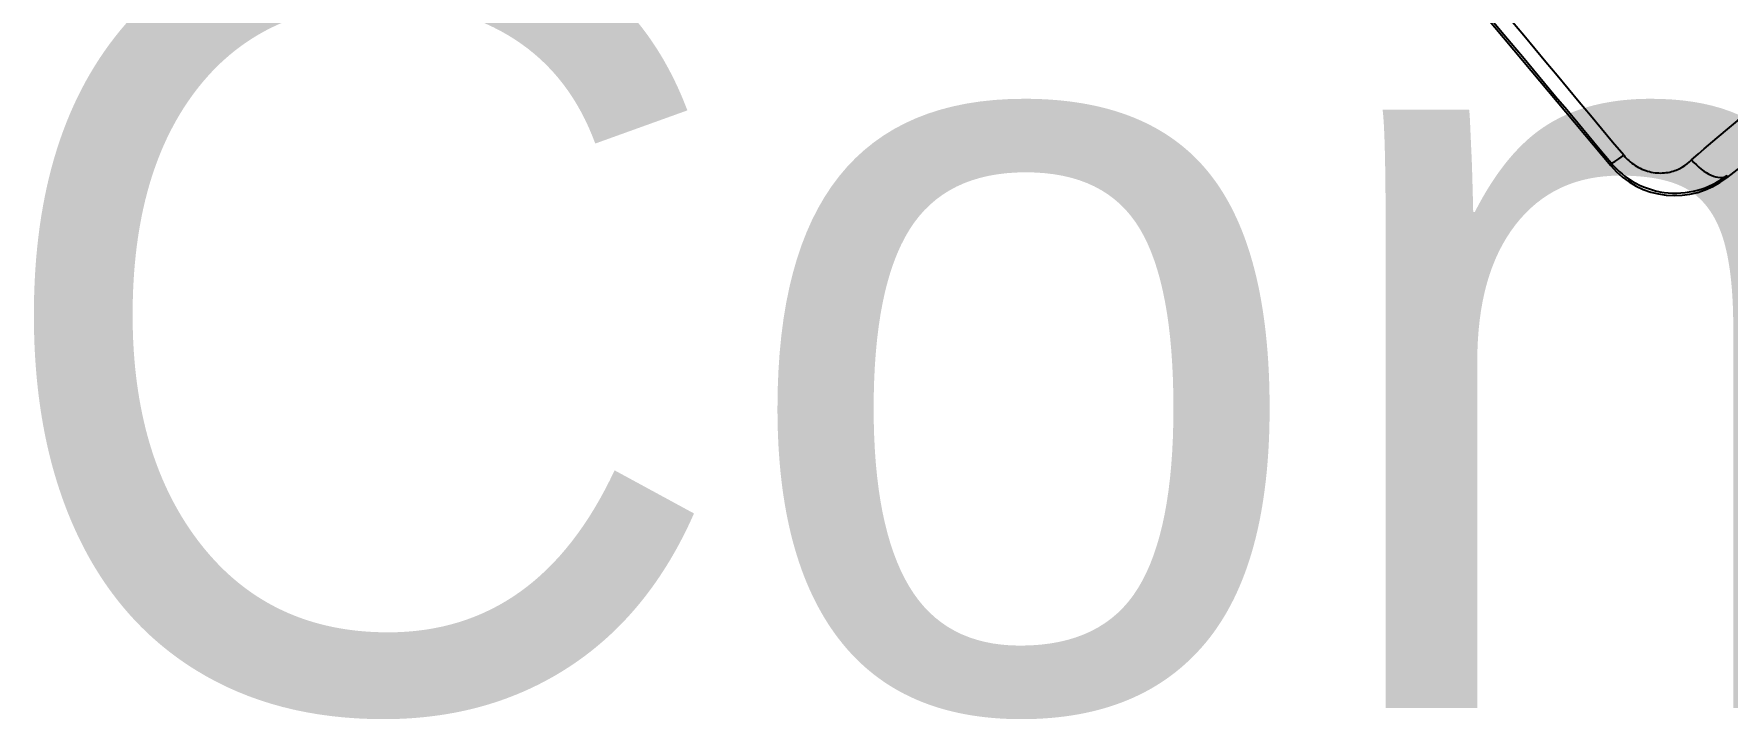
# Model space of a CAD drawing. Extents: x 741 to 1339, y 725 to 848.
# Drawn here: x 1102.716 to 1103.237, y 786.416 to 786.627 of the extents above; entities that cross this region are included whole.
import ezdxf

# ---------------------------------------------------------------- set-up
doc = ezdxf.new("R2010")
doc.units = 0
doc.header["$MEASUREMENT"] = 0
doc.linetypes.add('CONTINU', pattern=[0])
for name, color, linetype in [('Lay Out', 31, 'CONTINUOUS'), ('PAREDES', 7, 'CONTINUOUS'), ('PENA-008', 8, 'CONTINUOUS'), ('Textos', 7, 'CONTINUOUS')]:
    doc.layers.add(name, color=color, linetype=linetype)
doc.styles.add('PADRAO MK', font='AVGARDN.TTF')

# ---------------------------------------------------------------- blocks, each defined once
blk = doc.blocks.new('A$C12870BC7')
at = {"layer": 'Lay Out', "linetype": 'CONTINU', "ltscale": 0.6}
for p, q in [((1.39464, 1.51604), (1.39668, 1.56982)), ((1.39415, 1.51656), (1.39464, 1.51604)), ((1.19847, 1.49104), (1.36882, 1.49104))]:
    blk.add_line(p, q, dxfattribs=at)
for points in [[(1.38343, 1.51125), (1.38337, 1.51296), (1.38334, 1.5141), (1.38332, 1.51639), (1.3833, 1.52169), (1.38327, 1.53816), (1.38327, 1.54938), (1.3833, 1.55502), (1.38334, 1.56065), (1.38342, 1.56626), (1.38352, 1.57184)], [(1.36826, 1.49161), (1.36942, 1.49164), (1.37061, 1.49172), (1.37181, 1.49185), (1.37303, 1.49205), (1.37426, 1.49231), (1.37549, 1.49263), (1.37671, 1.49302), (1.37792, 1.49347), (1.37912, 1.49399), (1.38029, 1.49457), (1.38144, 1.49521), (1.38256, 1.49591), (1.38364, 1.49666), (1.38468, 1.49747), (1.38567, 1.49833), (1.38662, 1.49924), (1.38752, 1.50019), (1.38836, 1.50118), (1.38915, 1.50221), (1.38989, 1.50327), (1.39057, 1.50436), (1.39119, 1.50548), (1.39175, 1.50661), (1.39225, 1.50776), (1.39269, 1.50893), (1.39307, 1.5101), (1.3934, 1.51128), (1.39366, 1.51247), (1.39387, 1.51365), (1.39402, 1.51482), (1.39412, 1.51598), (1.39415, 1.51656)], [(1.36894, 1.49612), (1.3695, 1.49613), (1.37007, 1.49616), (1.37064, 1.49621), (1.37122, 1.49628), (1.3718, 1.49638), (1.37238, 1.4965), (1.37297, 1.49664), (1.37355, 1.49681), (1.37413, 1.497), (1.3747, 1.49722), (1.37526, 1.49746), (1.37581, 1.49772), (1.37635, 1.498), (1.37688, 1.49831), (1.37739, 1.49863), (1.37789, 1.49898), (1.37836, 1.49934), (1.37882, 1.49972), (1.37926, 1.50011), (1.37968, 1.50052), (1.38008, 1.50095), (1.38046, 1.50138), (1.38081, 1.50183), (1.38114, 1.50228), (1.38145, 1.50275), (1.38173, 1.50322), (1.382, 1.50369), (1.38223, 1.50417), (1.38245, 1.50465), (1.38264, 1.50514), (1.38281, 1.50563), (1.38309, 1.5066), (1.38329, 1.50756), (1.38342, 1.50851), (1.38348, 1.50945), (1.38348, 1.51036), (1.38343, 1.51125)]]:
    blk.add_lwpolyline(points, dxfattribs=at)
for centre, radius, start, end in [((1.1515, -139.20793), 140.6997, 89.9117298, 89.9810978), ((1.15141, -152.01207), 153.50836, 89.918805, 89.9825841)]:
    blk.add_arc(centre, radius, start, end, dxfattribs=at)
for centre, major_axis, ratio, start_param, end_param in [((1.36866, 1.5172), (-0.01009, 0.02417), 0.991568, 2.749331, 4.276015), ((1.38249, 1.51707), (0.01167, -0.00039), 0.497732, 4.809893, 6.263062), ((1.36826, 1.50061), (0.00001, 0.009), 0.088001, 3.159114, 4.190573)]:
    blk.add_ellipse(centre, major_axis=major_axis, ratio=ratio, start_param=start_param, end_param=end_param, dxfattribs=at)
blk = doc.blocks.new('Layout')
at = {"layer": 'PENA-008', "color": 7, "ltscale": 0.2, "rotation": 309.9340696695724}
blk.add_blockref('A$C12870BC7', (1155.44208, 501.92204), dxfattribs=at)

msp = doc.modelspace()

# ---------------------------------------------------------------- block references
at = {"layer": 'PAREDES', "color": 7, "lineweight": 0}
msp.add_blockref('Layout', (-54.26272, 284.75654), dxfattribs=at)

# ---------------------------------------------------------------- texts
at = {"layer": 'Textos', "color": 3, "style": 'PADRAO MK'}
msp.add_text('Cons. 11', height=0.24, dxfattribs=at).set_placement((1102.6995, 786.41898))

doc.saveas('drawing.dxf')
